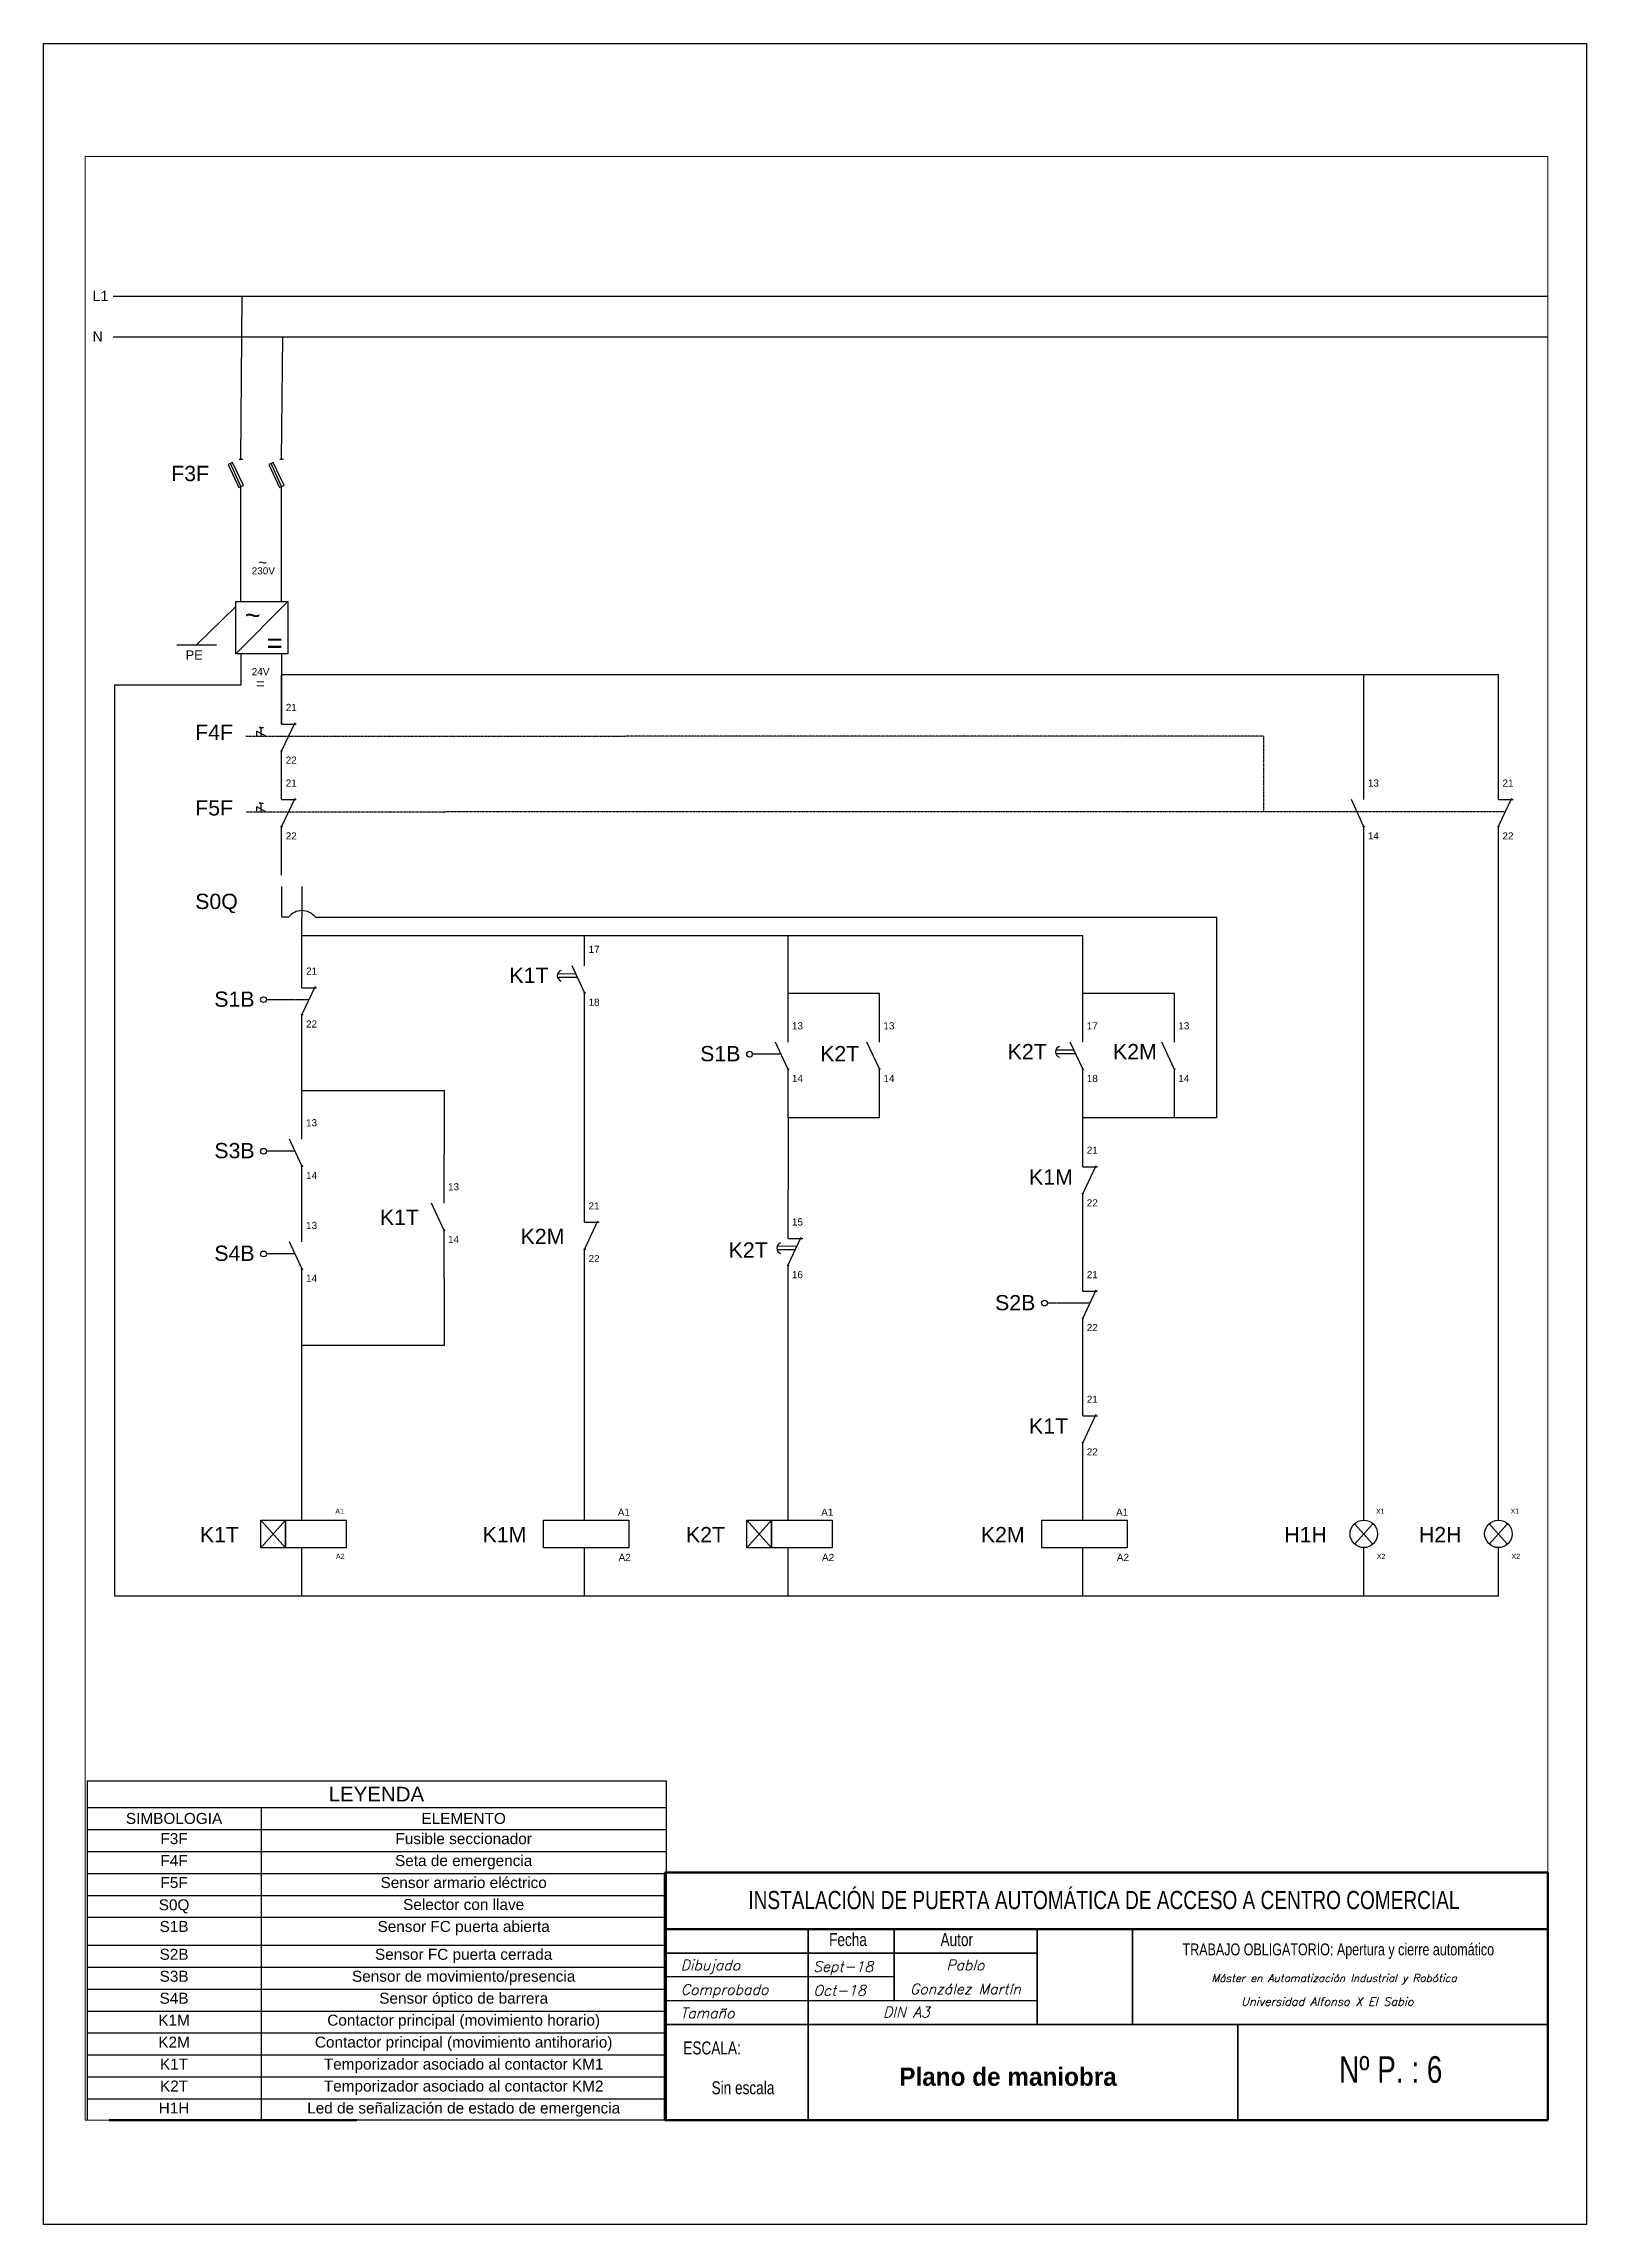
# Paper-space layout 'Presentación A3 vertical' of a CAD drawing. Header units: millimetres. Extents: x -8 to 289, y -20 to 400.
# The model-space entities are those that its viewports show. They can reach past a viewport. Long polylines and large blocks are cut down to what shows.
import ezdxf
from ezdxf.enums import TextEntityAlignment as Align

# ---------------------------------------------------------------- set-up
doc = ezdxf.new("R2010")
doc.units = ezdxf.units.MM
doc.linetypes.add('HIDDEN', pattern=[0.375, 0.25, -0.125])
doc.linetypes.add('STRICHPUNKT', pattern=[1, 0.5, -0.25, 0, -0.25])
for name, color, linetype, lineweight in [('caj 25', 4, 'Continuous', 25), ('caj 35', 3, 'Continuous', 35), ('caj 50', 7, 'Continuous', 50), ('txt25', 6, 'Continuous', 25), ('txt35', 3, 'Continuous', 35), ('txt50', 7, 'Continuous', 50)]:
    doc.layers.add(name, color=color, linetype=linetype, lineweight=lineweight)
doc.layers.add('SYMS', color=7, linetype='Continuous')
doc.styles.add('Estilo1', font='', dxfattribs={"height": 3})
doc.styles.add('ROMANS', font='romans.shx')
doc.styles.get("Standard").update_dxf_attribs({"font": 'arial.ttf'})
doc.styles.add('STYLE1', font='arial.ttf', dxfattribs={"width": 0.75, "height": 2.5})
doc.styles.get('Estilo1').set_extended_font_data('Antique Olive Compact', bold=True)

# ---------------------------------------------------------------- blocks, each defined once
blk = doc.blocks.new('*T31')
at = {"layer": 'SYMS', "color": 0, "linetype": 'ByBlock', "lineweight": -2, "transparency": 16777216}
for p, q in [((0, 0), (28.47, 0)), ((0, 0), (0, -17.81)), ((28.47, 0), (28.47, -17.81)), ((0, -1.32), (28.47, -1.32)), ((8.57, -1.32), (8.57, -17.81)), ((0, -2.4), (28.47, -2.4)), ((0, -3.48), (28.47, -3.48)), ((0, -4.56), (28.47, -4.56)), ((0, -5.64), (28.47, -5.64)), ((0, -6.72), (28.47, -6.72)), ((0, -8.09), (28.47, -8.09)), ((0, -9.17), (28.47, -9.17)), ((0, -10.25), (28.47, -10.25)), ((0, -11.33), (28.47, -11.33)), ((0, -12.41), (28.47, -12.41)), ((0, -13.49), (28.47, -13.49)), ((0, -14.57), (28.47, -14.57)), ((0, -15.65), (28.47, -15.65)), ((0, -16.73), (28.47, -16.73)), ((0, -17.81), (28.47, -17.81))]:
    blk.add_line(p, q, dxfattribs=at)
at = {"layer": 'SYMS', "color": 0, "transparency": 16777216}
for s, insert, char_height, width, attachment_point in [('LEYENDA', (14.23, -0.66), 0.72, 28.1096, 5), ('SIMBOLOGIA', (4.28, -1.86), 0.54, 8.2098, 5), ('ELEMENTO', (18.52, -1.86), 0.54, 19.5398, 5), ('F3F', (4.28, -2.58), 0.54, 8.2098, 2), ('Fusible seccionador', (18.52, -2.58), 0.54, 19.5398, 2), ('F4F', (4.28, -3.66), 0.54, 8.2098, 2), ('Seta de emergencia', (18.52, -3.66), 0.54, 19.5398, 2), ('F5F', (4.28, -4.74), 0.54, 8.2098, 2), ('Sensor armario eléctrico', (18.52, -4.74), 0.54, 19.5398, 2), ('S0Q', (4.28, -6.18), 0.54, 8.2098, 5), ('Selector con llave', (18.52, -5.82), 0.54, 19.5398, 2), ('S1B', (4.28, -6.9), 0.54, 8.2098, 2), ('Sensor FC puerta abierta', (18.52, -6.9), 0.54, 19.5398, 2), ('S2B', (4.28, -8.27), 0.54, 8.2098, 2), ('Sensor FC puerta cerrada', (18.52, -8.27), 0.54, 19.5398, 2), ('S3B', (4.28, -9.35), 0.54, 8.2098, 2), ('Sensor de movimiento/presencia', (18.52, -9.35), 0.54, 19.5398, 2), ('S4B', (4.28, -10.43), 0.54, 8.2098, 2), ('Sensor óptico de barrera', (18.52, -10.43), 0.54, 19.5398, 2), ('K1M', (4.28, -11.51), 0.54, 8.2098, 2), ('Contactor principal (movimiento horario)', (18.52, -11.51), 0.54, 19.5398, 2), ('K2M', (4.28, -12.59), 0.54, 8.2098, 2), ('Contactor principal (movimiento antihorario)', (18.52, -12.59), 0.54, 19.5398, 2), ('K1T', (4.28, -13.67), 0.54, 8.2098, 2), ('Temporizador asociado al contactor KM1', (18.52, -13.67), 0.54, 19.5398, 2), ('K2T', (4.28, -14.75), 0.54, 8.2098, 2), ('Temporizador asociado al contactor KM2', (18.52, -14.75), 0.54, 19.5398, 2), ('H1H', (4.28, -15.83), 0.54, 8.2098, 2), ('Led de señalización de estado de emergencia', (18.52, -15.83), 0.54, 19.5398, 2), ('H2H', (4.28, -16.91), 0.54, 8.2098, 2), ('Led de señalización de estado OK', (18.52, -16.91), 0.54, 19.5398, 2)]:
    blk.add_mtext(s, dxfattribs=dict(at, insert=insert, char_height=char_height, width=width, attachment_point=attachment_point))

msp = doc.modelspace()

# ---------------------------------------------------------------- linework, layer by layer
at = {"layer": 'SYMS'}
for p, q in [((282.76, 3145.44), (373.1, 3145.44)), ((289.04, 3137.4), (289.1, 3145.44)), ((282.76, 3143.44), (373.1, 3143.44)), ((291.04, 3137.4), (291.1, 3143.44)), ((289.04, 3136.07), (288.52, 3137.2)), ((289.04, 3137.4), (288.95, 3137.4)), ((289.13, 3137.4), (289.04, 3137.4)), ((291.04, 3136.07), (290.52, 3137.2)), ((291.04, 3137.4), (290.95, 3137.4)), ((291.13, 3137.4), (291.04, 3137.4)), ((289.04, 3130.41), (289.04, 3136.07)), ((291.04, 3130.41), (291.04, 3136.07)), ((288.79, 3127.85), (291.35, 3130.41)), ((288.79, 3130.17), (286.83, 3128.27)), ((287.84, 3128.27), (285.89, 3128.27)), ((289.04, 3127.85), (289.04, 3126.3)), ((291.04, 3127.85), (291.04, 3124.39)), ((282.82, 3126.3), (282.82, 3081.5)), ((289.04, 3126.3), (282.82, 3126.3)), ((291.04, 3126.82), (350.87, 3126.82)), ((291.04, 3124.39), (291.04, 3126.79)), ((344.25, 3120.67), (344.25, 3126.82)), ((350.87, 3120.67), (350.87, 3126.82)), ((289.82, 3123.78), (289.82, 3124.03)), ((290.3, 3123.78), (289.82, 3124.03)), ((290.04, 3124.22), (289.94, 3124.22)), ((289.94, 3124.22), (290.14, 3124.22)), ((290.04, 3123.79), (290.04, 3124.22)), ((291.04, 3124.39), (291.76, 3124.39)), ((291.05, 3123.09), (291.7, 3124.47)), ((291.04, 3120.67), (291.04, 3123.07)), ((291.04, 3120.67), (291.04, 3123.04)), ((291.04, 3120.67), (291.76, 3120.67)), ((291.05, 3119.37), (291.7, 3120.74)), ((344.24, 3119.37), (343.64, 3120.67)), ((350.87, 3120.67), (351.59, 3120.67)), ((350.88, 3119.37), (351.53, 3120.74)), ((289.82, 3120.06), (289.82, 3120.31)), ((290.3, 3120.06), (289.82, 3120.31)), ((290.04, 3120.49), (289.94, 3120.49)), ((289.94, 3120.49), (290.14, 3120.49)), ((290.04, 3120.06), (290.04, 3120.49)), ((291.04, 3116.95), (291.04, 3119.32)), ((344.25, 3116.95), (344.25, 3119.32)), ((350.87, 3116.95), (350.87, 3119.32)), ((291.04, 3116.39), (291.04, 3114.89)), ((292.04, 3116.39), (292.04, 3114.89)), ((344.25, 3085.22), (344.25, 3116.95)), ((350.87, 3085.22), (350.87, 3116.95)), ((291.39, 3114.89), (291.04, 3114.89)), ((292.04, 3111.42), (292.04, 3114.89)), ((292.7, 3114.89), (337.01, 3114.89)), ((337.01, 3114.89), (337.01, 3105.01)), ((292.04, 3113.98), (330.44, 3113.98)), ((305.94, 3112.49), (305.94, 3113.98)), ((315.94, 3111.14), (315.94, 3113.98)), ((330.44, 3108.74), (330.44, 3113.98)), ((305.51, 3112.09), (304.64, 3112.1)), ((305.93, 3111.18), (305.32, 3112.49)), ((292.04, 3111.42), (292.76, 3111.42)), ((292.05, 3110.11), (292.7, 3111.49)), ((305.59, 3111.92), (304.64, 3111.92)), ((305.94, 3108.76), (305.94, 3111.14)), ((315.94, 3108.74), (315.94, 3111.14)), ((320.44, 3111.14), (315.94, 3111.14)), ((320.44, 3108.74), (320.44, 3111.14)), ((334.94, 3111.14), (330.44, 3111.14)), ((334.94, 3108.74), (334.94, 3111.14)), ((292.04, 3107.69), (292.04, 3110.07)), ((305.94, 3099.88), (305.94, 3108.76)), ((315.93, 3107.43), (315.32, 3108.74)), ((320.43, 3107.43), (319.82, 3108.74)), ((330.01, 3108.34), (329.14, 3108.35)), ((330.09, 3108.17), (329.14, 3108.17)), ((330.43, 3107.43), (329.82, 3108.74)), ((334.93, 3107.43), (334.32, 3108.74)), ((292.04, 3103.96), (292.04, 3107.69)), ((315.94, 3105.01), (315.94, 3107.39)), ((320.44, 3105.01), (320.44, 3107.39)), ((330.44, 3105.01), (330.44, 3107.39)), ((334.94, 3105.01), (334.94, 3107.39)), ((292.04, 3103.96), (292.04, 3106.36)), ((292.04, 3106.36), (299.03, 3106.36)), ((299.03, 3106.36), (299.03, 3103.22)), ((320.44, 3105.01), (315.94, 3105.01)), ((315.94, 3105.01), (315.94, 3101.48)), ((337.01, 3105.01), (330.44, 3105.01)), ((330.44, 3102.61), (330.44, 3105.01)), ((292.03, 3102.66), (291.43, 3103.96)), ((292.03, 3102.66), (291.43, 3103.96)), ((292.04, 3098.91), (292.04, 3102.64)), ((299.03, 3100.82), (299.03, 3103.22)), ((330.44, 3102.61), (331.16, 3102.61)), ((330.45, 3101.31), (331.09, 3102.68)), ((315.94, 3099.08), (315.94, 3101.48)), ((292.04, 3098.91), (292.04, 3101.31)), ((299.02, 3099.51), (298.41, 3100.82)), ((330.44, 3098.89), (330.44, 3101.26)), ((299.03, 3097.09), (299.03, 3099.47)), ((305.94, 3099.88), (306.66, 3099.88)), ((305.95, 3098.57), (306.59, 3099.95)), ((292.03, 3097.61), (291.43, 3098.91)), ((292.03, 3097.61), (291.43, 3098.91)), ((305.94, 3087.62), (305.94, 3098.53)), ((316.38, 3098.68), (315.42, 3098.7)), ((316.3, 3098.52), (315.42, 3098.52)), ((315.94, 3099.08), (316.66, 3099.08)), ((315.95, 3097.78), (316.59, 3099.15)), ((330.44, 3096.49), (330.44, 3098.89)), ((292.04, 3095.19), (292.04, 3097.56)), ((292.04, 3093.82), (292.04, 3097.56)), ((299.03, 3097.09), (299.03, 3093.82)), ((315.94, 3087.62), (315.94, 3097.73)), ((330.44, 3096.49), (331.16, 3096.49)), ((330.45, 3095.18), (331.09, 3096.56)), ((330.44, 3092.76), (330.44, 3095.14)), ((292.04, 3085.22), (292.04, 3093.82)), ((299.03, 3093.82), (292.04, 3093.82)), ((330.44, 3090.36), (330.44, 3092.76)), ((330.44, 3090.36), (331.16, 3090.36)), ((330.45, 3089.06), (331.09, 3090.44)), ((330.44, 3086.64), (330.44, 3089.01)), ((305.94, 3085.22), (305.94, 3087.62)), ((315.94, 3085.22), (315.94, 3087.62)), ((330.44, 3085.22), (330.44, 3087.62)), ((290.02, 3083.87), (291.23, 3085.22)), ((291.23, 3083.87), (290.02, 3085.22)), ((291.23, 3083.87), (291.23, 3085.22)), ((291.23, 3085.22), (291.23, 3083.87)), ((313.92, 3083.87), (315.13, 3085.22)), ((315.13, 3083.87), (313.92, 3085.22)), ((315.13, 3083.87), (315.13, 3085.22)), ((315.13, 3085.22), (315.13, 3083.87)), ((343.8, 3084.05), (344.7, 3085.05)), ((344.7, 3084.05), (343.8, 3085.05)), ((350.42, 3084.05), (351.32, 3085.05)), ((351.32, 3084.05), (350.42, 3085.05)), ((292.04, 3081.5), (292.04, 3083.87)), ((305.94, 3081.5), (305.94, 3083.87)), ((315.94, 3081.5), (315.94, 3083.87)), ((330.44, 3081.5), (330.44, 3083.87)), ((344.25, 3081.5), (344.25, 3083.87)), ((350.87, 3081.5), (350.87, 3083.87)), ((282.82, 3081.5), (350.87, 3081.5))]:
    msp.add_line(p, q, dxfattribs=at)
at = {"layer": 'SYMS', "linetype": 'STRICHPUNKT'}
for p, q in [((339.32, 3123.79), (289.28, 3123.78)), ((339.32, 3123.79), (339.32, 3120.07)), ((351.21, 3120.07), (289.28, 3120.06))]:
    msp.add_line(p, q, dxfattribs=at)
at = {"layer": 'SYMS', "linetype": 'HIDDEN'}
for p, q in [((292.39, 3110.83), (290.29, 3110.83)), ((315.6, 3108.15), (314.19, 3108.15)), ((291.7, 3103.37), (290.29, 3103.37)), ((291.7, 3098.32), (290.29, 3098.32)), ((330.78, 3095.9), (328.69, 3095.9))]:
    msp.add_line(p, q, dxfattribs=at)
at = {"layer": 'SYMS'}
for points in [[(288.94, 3136.02), (289.16, 3136.13), (288.63, 3137.26), (288.41, 3137.15)], [(290.94, 3136.02), (291.16, 3136.13), (290.63, 3137.26), (290.41, 3137.15)], [(288.79, 3130.41), (291.35, 3130.41), (291.35, 3127.85), (288.79, 3127.85)], [(290.02, 3085.22), (294.21, 3085.22), (294.21, 3083.87), (290.02, 3083.87)], [(303.92, 3085.22), (308.11, 3085.22), (308.11, 3083.87), (303.92, 3083.87)], [(313.92, 3085.22), (318.11, 3085.22), (318.11, 3083.87), (313.92, 3083.87)], [(328.42, 3085.22), (332.61, 3085.22), (332.61, 3083.87), (328.42, 3083.87)]]:
    msp.add_lwpolyline(points, close=True, dxfattribs=at)
for centre, radius in [((291.04, 3123.07), 0.0246), ((291.04, 3119.34), 0.0246), ((344.25, 3119.34), 0.0246), ((350.87, 3119.34), 0.0246), ((290.15, 3110.83), 0.142), ((305.94, 3111.16), 0.0246), ((292.04, 3110.09), 0.0246), ((314.05, 3108.15), 0.142), ((315.94, 3107.41), 0.0246), ((320.44, 3107.41), 0.0246), ((330.44, 3107.41), 0.0246), ((334.94, 3107.41), 0.0246), ((290.15, 3103.37), 0.142), ((292.04, 3102.64), 0.0246), ((292.04, 3102.64), 0.0246), ((330.44, 3101.29), 0.0246), ((299.03, 3099.49), 0.0246), ((290.15, 3098.32), 0.142), ((305.94, 3098.55), 0.0246), ((292.04, 3097.58), 0.0246), ((292.04, 3097.58), 0.0246), ((315.94, 3097.75), 0.0246), ((328.55, 3095.9), 0.142), ((330.44, 3095.16), 0.0246), ((330.44, 3089.04), 0.0246), ((344.25, 3084.55), 0.676), ((350.87, 3084.55), 0.676)]:
    msp.add_circle(centre, radius, dxfattribs=at)
for centre, radius, start, end in [((292.04, 3114.37), 0.839, 38.3208, 141.6792), ((304.87, 3112.01), 0.276, 108.2872, 251.7128), ((329.37, 3108.26), 0.276, 108.2872, 251.7128), ((315.66, 3098.61), 0.276, 108.2872, 251.7128)]:
    msp.add_arc(centre, radius, start, end, dxfattribs=at)

# ---------------------------------------------------------------- block references
msp.add_blockref('*T31', (281.47, 3072.41))

# ---------------------------------------------------------------- texts
at = {"layer": 'SYMS', "attachment_point": 1}
for s, width, heights, insert, char_height in [('L1', 0.994, [0.251], (281.74, 3145.7), 0.5), ('N', 0.994, [0.251], (281.74, 3143.7), 0.5), ('F3F', 5.4544, [0], (285.61, 3137.09), 0.75), ('230V', 0.994, [0.251], (289.57, 3132.1), 0.35), ('~', 1.3914, [0], (289.88, 3132.61), 0.54), ('~', 1.3914, [0], (289.22, 3130.23), 0.959), ('=', 1.3914, [0], (290.31, 3128.86), 0.959), ('PE', 0.994, [0.251], (286.32, 3128.01), 0.45), ('24V', 0.994, [0.251], (289.57, 3127.14), 0.35), ('=', 1.3914, [0], (289.77, 3126.65), 0.54), ('21', 0.994, [0.251], (291.24, 3125.38), 0.35), ('F4F', 2.7014, [0], (286.79, 3124.36), 0.75), ('22', 0.994, [0.251], (291.24, 3122.79), 0.35), ('F5F', 2.7014, [0], (286.79, 3120.64), 0.75), ('21', 0.994, [0.251], (291.24, 3121.66), 0.35), ('13', 0.994, [0.251], (344.45, 3121.66), 0.35), ('21', 0.994, [0.251], (351.07, 3121.66), 0.35), ('22', 0.994, [0.251], (291.24, 3119.06), 0.35), ('14', 0.994, [0.251], (344.45, 3119.06), 0.35), ('22', 0.994, [0.251], (351.07, 3119.06), 0.35), ('S0Q', 2.7014, [0], (286.79, 3116.04), 0.75), ('17', 0.994, [0.251], (306.13, 3113.48), 0.35), ('21', 0.994, [0.251], (292.24, 3112.41), 0.35), ('K1T', 2.7014, [0], (302.24, 3112.4), 0.75), ('S1B', 2.7014, [0], (287.73, 3111.23), 0.75), ('18', 0.994, [0.251], (306.13, 3110.88), 0.35), ('22', 0.994, [0.251], (292.24, 3109.81), 0.35), ('13', 0.994, [0.251], (316.13, 3109.72), 0.35), ('13', 0.994, [0.251], (320.63, 3109.72), 0.35), ('17', 0.994, [0.251], (330.63, 3109.72), 0.35), ('13', 0.994, [0.251], (335.13, 3109.72), 0.35), ('S1B', 2.7014, [0], (311.62, 3108.55), 0.75), ('K2T', 2.7014, [0], (317.52, 3108.55), 0.75), ('K2T', 2.7014, [0], (326.74, 3108.65), 0.75), ('K2M', 2.7014, [0], (331.92, 3108.65), 0.75), ('14', 0.994, [0.251], (316.13, 3107.13), 0.35), ('14', 0.994, [0.251], (320.63, 3107.13), 0.35), ('18', 0.994, [0.251], (330.63, 3107.13), 0.35), ('14', 0.994, [0.251], (335.13, 3107.13), 0.35), ('13', 0.994, [0.251], (292.24, 3104.95), 0.35), ('S3B', 2.7014, [0], (287.73, 3103.78), 0.75), ('21', 0.994, [0.251], (330.63, 3103.6), 0.35), ('K1M', 2.7014, [0], (327.79, 3102.48), 0.75), ('14', 0.994, [0.251], (292.24, 3102.36), 0.35), ('13', 0.994, [0.251], (299.22, 3101.8), 0.35), ('K1T', 2.7014, [0], (295.87, 3100.5), 0.75), ('21', 0.994, [0.251], (306.13, 3100.86), 0.35), ('22', 0.994, [0.251], (330.63, 3101.01), 0.35), ('13', 0.994, [0.251], (292.24, 3099.9), 0.35), ('14', 0.994, [0.251], (299.22, 3099.21), 0.35), ('K2M', 2.7014, [0], (302.79, 3099.56), 0.75), ('15', 0.994, [0.251], (316.13, 3100.07), 0.35), ('S4B', 2.7014, [0], (287.73, 3098.73), 0.75), ('22', 0.994, [0.251], (306.13, 3098.27), 0.35), ('K2T', 2.7014, [0], (313.02, 3098.89), 0.75), ('14', 0.994, [0.251], (292.24, 3097.3), 0.35), ('16', 0.994, [0.251], (316.13, 3097.48), 0.35), ('21', 0.994, [0.251], (330.63, 3097.48), 0.35), ('S2B', 2.7014, [0], (326.12, 3096.3), 0.75), ('22', 0.994, [0.251], (330.63, 3094.88), 0.35), ('21', 0.994, [0.251], (330.63, 3091.35), 0.35), ('K1T', 2.7014, [0], (327.79, 3090.23), 0.75), ('22', 0.994, [0.251], (330.63, 3088.76), 0.35), ('A1', 0.994, [0.251], (293.68, 3085.79), 0.25), ('A1', 0.994, [0.251], (307.57, 3085.79), 0.35), ('A1', 0.994, [0.251], (317.57, 3085.79), 0.35), ('A1', 0.994, [0.251], (332.07, 3085.79), 0.35), ('X1', 0.994, [0.251], (344.85, 3085.79), 0.25), ('X1', 0.994, [0.251], (351.47, 3085.79), 0.25), ('K1T', 2.7014, [0], (287.02, 3084.89), 0.75), ('K1M', 2.7014, [0], (300.92, 3084.89), 0.75), ('K2T', 2.7014, [0], (310.92, 3084.89), 0.75), ('K2M', 2.7014, [0], (325.42, 3084.89), 0.75), ('H1H', 2.7014, [0], (340.34, 3084.89), 0.75), ('H2H', 2.7014, [0], (346.96, 3084.89), 0.75), ('A2', 0.994, [0.251], (293.71, 3083.57), 0.25), ('A2', 0.994, [0.251], (307.61, 3083.57), 0.35), ('A2', 0.994, [0.251], (317.61, 3083.57), 0.35), ('A2', 0.994, [0.251], (332.11, 3083.57), 0.35), ('X2', 0.994, [0.251], (344.89, 3083.57), 0.25), ('X2', 0.994, [0.251], (351.51, 3083.57), 0.25)]:
    msp.add_mtext_dynamic_manual_height_columns(s, width=width, gutter_width=12.5, heights=heights, dxfattribs=dict(at, insert=insert, char_height=char_height))

psp = doc.layouts.new('Presentación A3 vertical')

# ---------------------------------------------------------------- linework, layer by layer
for p, q in [((-7.5, -20), (-7.5, 400)), ((-7.5, 400), (289.5, 400)), ((289.5, 400), (289.5, -20)), ((282.1, 0.09), (5.1, 0.09)), ((289.5, -20), (-7.5, -20))]:
    psp.add_line(p, q)
at = {"layer": 'caj 25', "color": 0}
for p, q in [((156.21, 27.66), (112.1, 27.66)), ((183.77, 23.07), (112.1, 23.07))]:
    psp.add_line(p, q, dxfattribs=at)
at = {"layer": 'caj 35', "color": 0}
for p, q in [((139.66, 0.09), (139.66, 36.85)), ((156.21, 23.07), (156.21, 36.85)), ((156.21, 23.07), (156.21, 36.85)), ((183.77, 18.47), (183.77, 36.85)), ((202.15, 18.47), (202.15, 36.85)), ((183.77, 32.25), (112.1, 32.25)), ((112.1, 18.47), (282.1, 18.47)), ((222.37, 0.09), (222.37, 18.47))]:
    psp.add_line(p, q, dxfattribs=at)
at = {"layer": 'caj 50', "color": 0}
for p, q in [((112.1, 0.09), (112.1, 47.77)), ((112.1, 47.77), (282.1, 47.77)), ((282.1, 47.77), (282.1, 0.09)), ((112.1, 36.85), (282.1, 36.85)), ((112.1, 0.09), (282.1, 0.09))]:
    psp.add_line(p, q, dxfattribs=at)
at = {"layer": 'caj 50'}
psp.add_line((52.77, 0.09), (5.1, 0.09), dxfattribs=at)
psp.add_line((52.77, 0.09), (5.1, 0.09), dxfattribs=at)

# ---------------------------------------------------------------- texts
at = {"insert": (106.3, 10.2), "char_height": 3.5, "attachment_point": 1, "style": 'Estilo1'}
psp.add_mtext_dynamic_manual_height_columns('\\pi50.928;Plano de maniobra', width=151.8567, gutter_width=30, heights=[0], dxfattribs=at)
at = {"layer": 'txt25', "color": 0, "style": 'STYLE1', "width": 0.75}
for s, p in [('Fecha', (143.71, 33.6)), ('Autor', (165.16, 33.6))]:
    psp.add_text(s, height=2.5, dxfattribs=at).set_placement(p)
psp.add_text('TRABAJO OBLIGATORIO: Apertura y cierre automático ', height=2.3, dxfattribs=at).set_placement((242.08, 31.81), align=Align.CENTER)
at = {"layer": 'txt25', "color": 0, "style": 'ROMANS', "oblique": 15}
for s, p in [('Dibujado', (115.12, 28.93)), ('Sept-18', (140.63, 28.66)), ('Comprobado', (115.16, 24.23)), ('Oct-18', (140.67, 24.07)), ('Tamaño', (115.06, 19.7)), ('DIN A3', (154.1, 19.87))]:
    psp.add_text(s, height=2, dxfattribs=at).set_placement(p)
for s, height, p in [('Pablo', 2, (169.95, 28.95)), ('González Martín', 2, (169.95, 24.35)), ('Máster en Automatización Industrial y Robótica ', 1.4691, (241.44, 26.69)), ('Universidad Alfonso X El Sabio ', 1.5927, (240.19, 22.12))]:
    psp.add_text(s, height=height, dxfattribs=at).set_placement(p, align=Align.CENTER)
at = {"layer": 'txt35', "color": 0, "style": 'STYLE1', "width": 0.75}
psp.add_text('INSTALACIÓN DE PUERTA AUTOMÁTICA DE ACCESO A CENTRO COMERCIAL', height=3.5, dxfattribs=at).set_placement((196.62, 40.72), align=Align.CENTER)
for s, height, p in [('ESCALA:', 2.5, (115.65, 12.73)), ('Nº P. : 6 ', 5.124, (241.91, 7.27))]:
    psp.add_text(s, height=height, dxfattribs=at).set_placement(p)
at = {"layer": 'txt50', "color": 0, "style": 'STYLE1', "width": 0.75}
psp.add_text('Sin escala', height=2.5, dxfattribs=at).set_placement((121.09, 5.06))

# ---------------------------------------------------------------- viewports
at = {"layer": '0', "view_target_point": (2828.43, 1835.16)}
psp.add_viewport(center=(141.29, 189.17), size=(281.61, 378.163), view_center_point=(-2511.09, 1268.85), view_height=96.589, dxfattribs=at)

doc.saveas('drawing.dxf')
